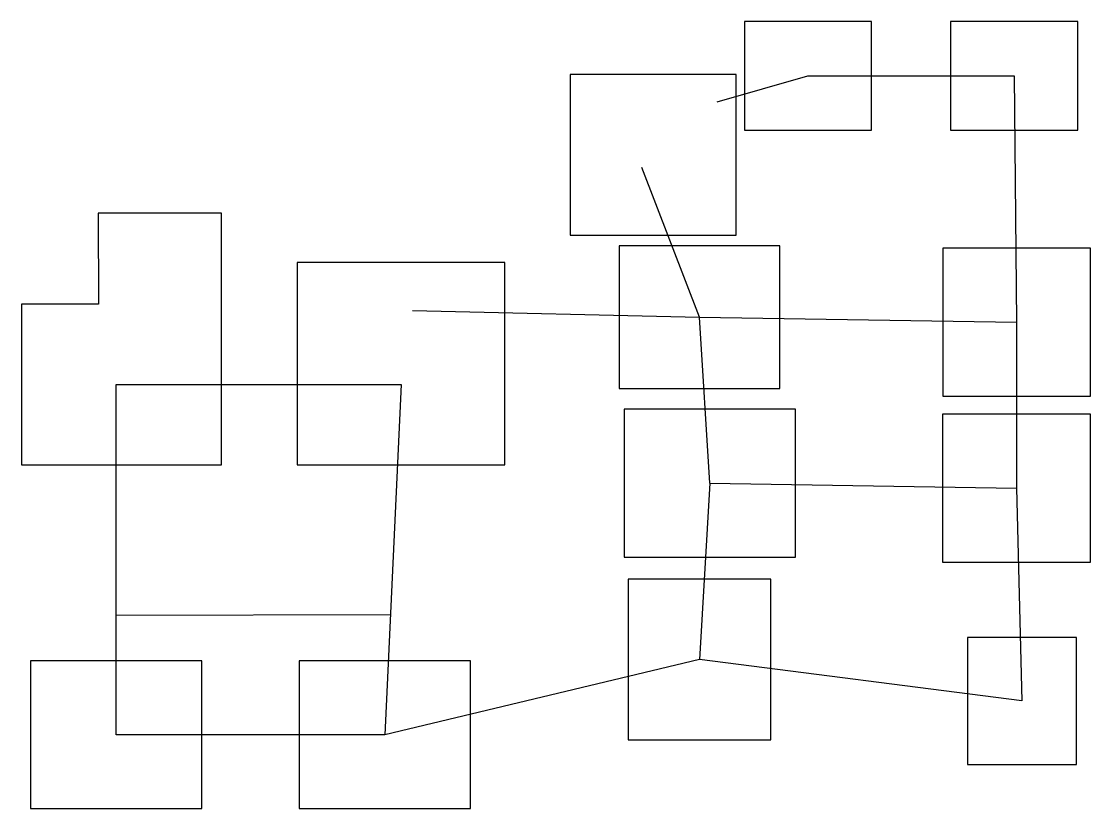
# Model space of a CAD drawing. Header units: inches. Extents: x 4575 to 25175, y 1225 to 16400.
import ezdxf

# ---------------------------------------------------------------- set-up
doc = ezdxf.new("R2010")
doc.units = ezdxf.units.IN
doc.header["$MEASUREMENT"] = 0
doc.layers.add('footing', color=2, linetype='Continuous', lineweight=25)

msp = doc.modelspace()

# ---------------------------------------------------------------- linework, layer by layer
for p, q in [((17980, 14850, 0), (19730, 15350)), ((19730, 15350), (23701, 15350, 0)), ((23701, 15350, 0), (23750, 10601, 0)), ((17640, 10700, 0), (16530, 13584, 0)), ((12110, 10827, 0), (17640, 10700, 0)), ((17840, 7500, 0), (17640, 10700, 0)), ((17640, 10700, 0), (23750, 10601, 0)), ((23750, 10601, 0), (23748, 7401, 0)), ((6400, 2650, 0), (6400, 9400, 0)), ((6400, 9400, 0), (11890, 9399, 0)), ((11890, 9399, 0), (11580, 2650, 0)), ((17840, 7500, 0), (17640, 4100, 0)), ((17840, 7500, 0), (23748, 7401, 0)), ((23748, 7401, 0), (23850, 3300, 0)), ((6400, 4953, 0), (11686, 4965, 0)), ((17640, 4100, 0), (11580, 2650, 0)), ((23850, 3300, 0), (17640, 4100, 0)), ((11580, 2650, 0), (6400, 2650, 0))]:
    msp.add_line(p, q)
at = {"layer": 'footing', "ltscale": 100}
msp.add_lwpolyline([(18505, 14300), (20955, 14300), (20955, 15200), (20955, 16400), (19730, 16400), (18505, 16400), (18505, 15144)], close=True, dxfattribs=at)
at = {"layer": 'footing', "ltscale": 100, "elevation": 0}
for points in [[(22476, 15200), (22476, 14300), (23562, 14300), (24926, 14300), (24926, 15200), (24926, 16400), (22476, 16400)], [(17640, 12279), (18347, 12279), (18347, 14783), (18347, 15378), (15145, 15378), (15145, 12279), (16777, 12279)], [(8428, 9550), (8428, 12701), (6057, 12701), (6060, 10950), (4575, 10950), (4575, 7850), (6000, 7850), (8428, 7850)], [(17403, 9325), (19190, 9325), (19190, 10529), (19190, 12075), (17640, 12075), (16857, 12075), (16090, 12075), (16090, 10550), (16090, 9325)], [(23599, 9176), (25175, 9176), (25175, 10451), (25175, 12026), (23585, 12026), (22325, 12026), (22325, 10475), (22325, 9176)], [(11630, 7849), (13890, 7849), (13890, 10850), (13890, 11749), (9890, 11749), (9890, 9249), (9890, 7849)], [(17424, 8925), (16190, 8925), (16190, 6075), (19490, 6075), (19490, 8925)], [(23633, 5976), (25173, 5976), (25173, 7251), (25173, 8826), (23599, 8826), (22323, 8826), (22323, 7277), (22323, 5976)], [(19015, 3634), (19015, 5650), (17490, 5650), (16265, 5650), (16265, 3514), (16265, 2550), (19015, 2550)], [(24900, 3000), (24900, 4525), (23670, 4525), (22800, 4525), (22800, 3122), (22800, 2075), (24900, 2075)], [(6000, 1225), (8050, 1225), (8050, 2800), (8050, 4075), (6000, 4075), (4750, 4075), (4750, 1225)], [(13230, 3104), (13230, 4075), (9930, 4075), (9930, 2500), (9930, 1225), (11930, 1225), (13230, 1225)]]:
    msp.add_lwpolyline(points, close=True, dxfattribs=at)

doc.saveas('drawing.dxf')
